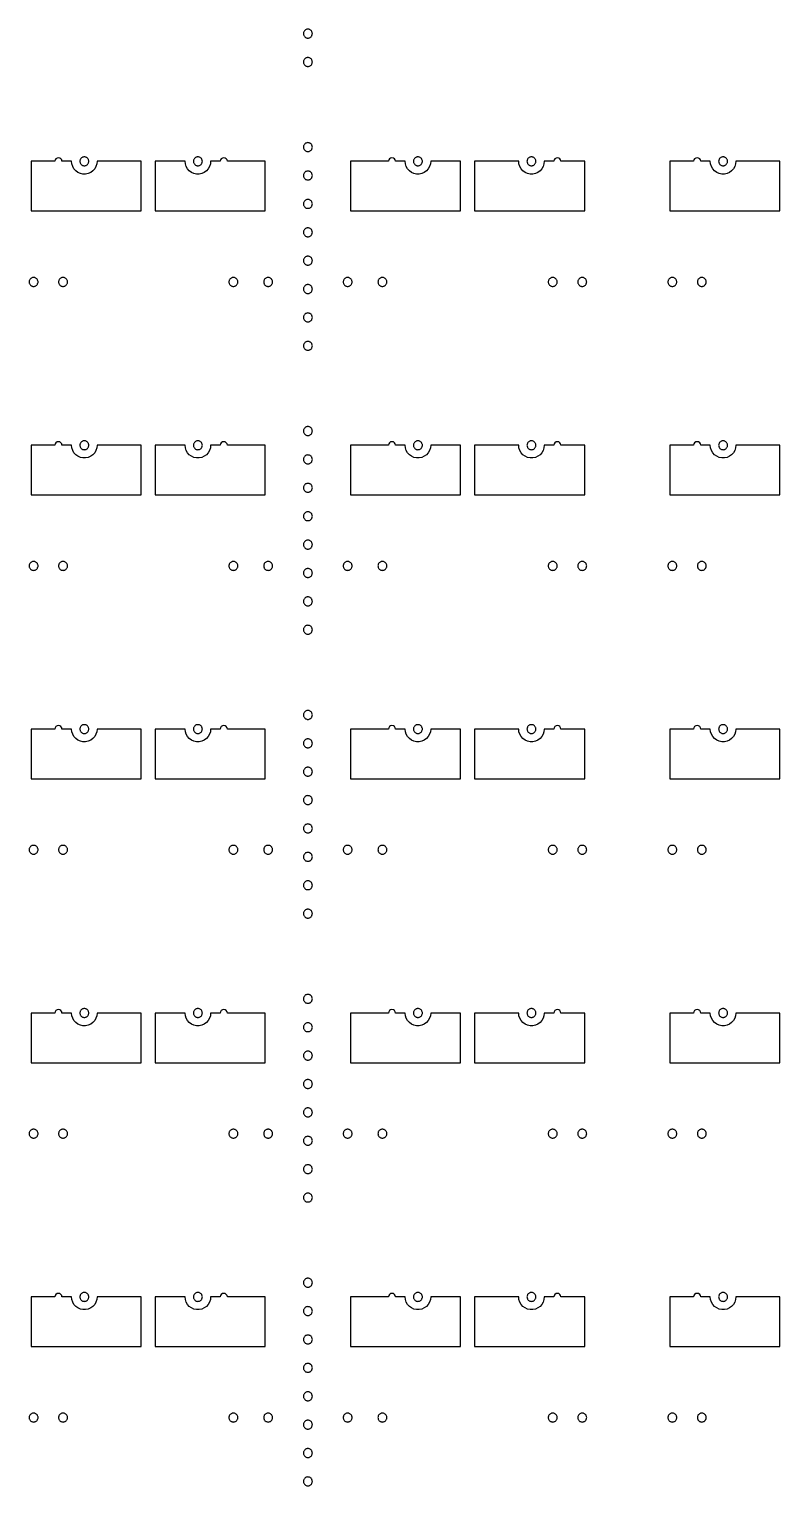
# Model space of a CAD drawing. Extents: x -100 to 100, y -100 to 100.
# Drawn here: x -31.65 to -18.98, y 0.64 to 25.22 of the extents above; entities that cross this region are included whole.
import ezdxf

# ---------------------------------------------------------------- set-up
doc = ezdxf.new("R2010")
doc.units = 0
doc.layers.add('C3', color=7, linetype='continuous')

# ---------------------------------------------------------------- blocks, each defined once
blk = doc.blocks.new('LDI_XFL94-0512-011_C3_B1')
at = {"layer": 'C3'}
for points in [[(-26.946, -53.338), (-26.956, -53.339), (-26.966, -53.341), (-26.975, -53.344), (-26.984, -53.348), (-26.992, -53.354), (-26.999, -53.36), (-27.006, -53.368), (-27.011, -53.376), (-27.015, -53.384), (-27.019, -53.394), (-27.02, -53.403), (-27.021, -53.413), (-27.02, -53.423), (-27.019, -53.433), (-27.015, -53.442), (-27.011, -53.451), (-27.006, -53.459), (-26.999, -53.466), (-26.992, -53.473), (-26.984, -53.478), (-26.975, -53.482), (-26.966, -53.486), (-26.956, -53.488), (-26.946, -53.488), (-26.936, -53.488), (-26.927, -53.486), (-26.917, -53.482), (-26.909, -53.478), (-26.9, -53.473), (-26.893, -53.466), (-26.887, -53.459), (-26.881, -53.451), (-26.877, -53.442), (-26.874, -53.433), (-26.872, -53.423), (-26.871, -53.413), (-26.872, -53.403), (-26.874, -53.394), (-26.877, -53.384), (-26.881, -53.376), (-26.887, -53.368), (-26.893, -53.36), (-26.9, -53.354), (-26.909, -53.348), (-26.917, -53.344), (-26.927, -53.341), (-26.936, -53.339), (-26.946, -53.338)], [(-30.719, -53.578), (-30.728, -53.578), (-30.738, -53.58), (-30.747, -53.583), (-30.756, -53.588), (-30.764, -53.593), (-30.772, -53.6), (-30.778, -53.607), (-30.784, -53.615), (-30.788, -53.624), (-30.791, -53.633), (-30.793, -53.643), (-30.794, -53.653), (-30.793, -53.662), (-30.791, -53.672), (-30.788, -53.681), (-30.784, -53.69), (-30.778, -53.698), (-30.772, -53.706), (-30.764, -53.712), (-30.756, -53.718), (-30.747, -53.722), (-30.738, -53.725), (-30.728, -53.727), (-30.719, -53.728), (-30.709, -53.727), (-30.699, -53.725), (-30.69, -53.722), (-30.681, -53.718), (-30.673, -53.712), (-30.666, -53.706), (-30.659, -53.698), (-30.654, -53.69), (-30.649, -53.681), (-30.646, -53.672), (-30.644, -53.662), (-30.644, -53.653), (-30.644, -53.643), (-30.646, -53.633), (-30.649, -53.624), (-30.654, -53.615), (-30.659, -53.607), (-30.666, -53.6), (-30.673, -53.593), (-30.681, -53.588), (-30.69, -53.583), (-30.699, -53.58), (-30.709, -53.578), (-30.719, -53.578)], [(-28.802, -53.578), (-28.812, -53.578), (-28.822, -53.58), (-28.831, -53.583), (-28.84, -53.588), (-28.848, -53.593), (-28.855, -53.6), (-28.862, -53.607), (-28.867, -53.615), (-28.872, -53.624), (-28.875, -53.633), (-28.877, -53.643), (-28.877, -53.653), (-28.877, -53.662), (-28.875, -53.672), (-28.872, -53.681), (-28.867, -53.69), (-28.862, -53.698), (-28.855, -53.706), (-28.848, -53.712), (-28.84, -53.718), (-28.831, -53.722), (-28.822, -53.725), (-28.812, -53.727), (-28.802, -53.728), (-28.793, -53.727), (-28.783, -53.725), (-28.774, -53.722), (-28.765, -53.718), (-28.757, -53.712), (-28.749, -53.706), (-28.743, -53.698), (-28.737, -53.69), (-28.733, -53.681), (-28.73, -53.672), (-28.728, -53.662), (-28.727, -53.653), (-28.728, -53.643), (-28.73, -53.633), (-28.733, -53.624), (-28.737, -53.615), (-28.743, -53.607), (-28.749, -53.6), (-28.757, -53.593), (-28.765, -53.588), (-28.774, -53.583), (-28.783, -53.58), (-28.793, -53.578), (-28.802, -53.578)], [(-25.09, -53.578), (-25.1, -53.578), (-25.109, -53.58), (-25.119, -53.583), (-25.127, -53.588), (-25.135, -53.593), (-25.143, -53.6), (-25.149, -53.607), (-25.155, -53.615), (-25.159, -53.624), (-25.162, -53.633), (-25.164, -53.643), (-25.165, -53.653), (-25.164, -53.662), (-25.162, -53.672), (-25.159, -53.681), (-25.155, -53.69), (-25.149, -53.698), (-25.143, -53.706), (-25.135, -53.712), (-25.127, -53.718), (-25.119, -53.722), (-25.109, -53.725), (-25.1, -53.727), (-25.09, -53.728), (-25.08, -53.727), (-25.07, -53.725), (-25.061, -53.722), (-25.052, -53.718), (-25.044, -53.712), (-25.037, -53.706), (-25.03, -53.698), (-25.025, -53.69), (-25.021, -53.681), (-25.017, -53.672), (-25.015, -53.662), (-25.015, -53.653), (-25.015, -53.643), (-25.017, -53.633), (-25.021, -53.624), (-25.025, -53.615), (-25.03, -53.607), (-25.037, -53.6), (-25.044, -53.593), (-25.052, -53.588), (-25.061, -53.583), (-25.07, -53.58), (-25.08, -53.578), (-25.09, -53.578)], [(-23.174, -53.578), (-23.183, -53.578), (-23.193, -53.58), (-23.202, -53.583), (-23.211, -53.588), (-23.219, -53.593), (-23.227, -53.6), (-23.233, -53.607), (-23.239, -53.615), (-23.243, -53.624), (-23.246, -53.633), (-23.248, -53.643), (-23.249, -53.653), (-23.248, -53.662), (-23.246, -53.672), (-23.243, -53.681), (-23.239, -53.69), (-23.233, -53.698), (-23.227, -53.706), (-23.219, -53.712), (-23.211, -53.718), (-23.202, -53.722), (-23.193, -53.725), (-23.183, -53.727), (-23.174, -53.728), (-23.164, -53.727), (-23.154, -53.725), (-23.145, -53.722), (-23.136, -53.718), (-23.128, -53.712), (-23.121, -53.706), (-23.114, -53.698), (-23.109, -53.69), (-23.104, -53.681), (-23.101, -53.672), (-23.099, -53.662), (-23.099, -53.653), (-23.099, -53.643), (-23.101, -53.633), (-23.104, -53.624), (-23.109, -53.615), (-23.114, -53.607), (-23.121, -53.6), (-23.128, -53.593), (-23.136, -53.588), (-23.145, -53.583), (-23.154, -53.58), (-23.164, -53.578), (-23.174, -53.578)], [(-19.94, -53.578), (-19.95, -53.578), (-19.96, -53.58), (-19.969, -53.583), (-19.978, -53.588), (-19.986, -53.593), (-19.993, -53.6), (-20, -53.607), (-20.005, -53.615), (-20.009, -53.624), (-20.013, -53.633), (-20.014, -53.643), (-20.015, -53.653), (-20.014, -53.662), (-20.013, -53.672), (-20.009, -53.681), (-20.005, -53.69), (-20, -53.698), (-19.993, -53.706), (-19.986, -53.712), (-19.978, -53.718), (-19.969, -53.722), (-19.96, -53.725), (-19.95, -53.727), (-19.94, -53.728), (-19.93, -53.727), (-19.921, -53.725), (-19.911, -53.722), (-19.903, -53.718), (-19.894, -53.712), (-19.887, -53.706), (-19.881, -53.698), (-19.875, -53.69), (-19.871, -53.681), (-19.868, -53.672), (-19.866, -53.662), (-19.865, -53.653), (-19.866, -53.643), (-19.868, -53.633), (-19.871, -53.624), (-19.875, -53.615), (-19.881, -53.607), (-19.887, -53.6), (-19.894, -53.593), (-19.903, -53.588), (-19.911, -53.583), (-19.921, -53.58), (-19.93, -53.578), (-19.94, -53.578)], [(-31.096, -53.653), (-31.1, -53.63), (-31.113, -53.61), (-31.133, -53.597), (-31.156, -53.593), (-31.179, -53.597), (-31.198, -53.61), (-31.211, -53.63), (-31.216, -53.653), (-31.617, -53.653), (-31.617, -54.491), (-29.76, -54.491), (-29.76, -53.653), (-30.503, -53.653), (-30.508, -53.698), (-30.522, -53.74), (-30.544, -53.779), (-30.574, -53.813), (-30.611, -53.839), (-30.652, -53.858), (-30.696, -53.867), (-30.741, -53.867), (-30.785, -53.858), (-30.826, -53.839), (-30.863, -53.813), (-30.893, -53.779), (-30.915, -53.74), (-30.929, -53.698), (-30.934, -53.653), (-31.096, -53.653)], [(-29.521, -54.491), (-27.665, -54.491), (-27.665, -53.653), (-28.305, -53.653), (-28.31, -53.63), (-28.323, -53.61), (-28.342, -53.597), (-28.365, -53.593), (-28.388, -53.597), (-28.408, -53.61), (-28.421, -53.63), (-28.425, -53.653), (-28.587, -53.653), (-28.592, -53.698), (-28.605, -53.74), (-28.628, -53.779), (-28.658, -53.813), (-28.695, -53.839), (-28.736, -53.858), (-28.78, -53.867), (-28.825, -53.867), (-28.869, -53.858), (-28.91, -53.839), (-28.947, -53.813), (-28.977, -53.779), (-28.999, -53.74), (-29.013, -53.698), (-29.018, -53.653), (-29.521, -53.653), (-29.521, -54.491)], [(-26.946, -53.817), (-26.956, -53.818), (-26.966, -53.82), (-26.975, -53.823), (-26.984, -53.827), (-26.992, -53.833), (-26.999, -53.839), (-27.006, -53.847), (-27.011, -53.855), (-27.015, -53.864), (-27.019, -53.873), (-27.02, -53.882), (-27.021, -53.892), (-27.02, -53.902), (-27.019, -53.912), (-27.015, -53.921), (-27.011, -53.93), (-27.006, -53.938), (-26.999, -53.945), (-26.992, -53.952), (-26.984, -53.957), (-26.975, -53.962), (-26.966, -53.965), (-26.956, -53.967), (-26.946, -53.967), (-26.936, -53.967), (-26.927, -53.965), (-26.917, -53.962), (-26.909, -53.957), (-26.9, -53.952), (-26.893, -53.945), (-26.887, -53.938), (-26.881, -53.93), (-26.877, -53.921), (-26.874, -53.912), (-26.872, -53.902), (-26.871, -53.892), (-26.872, -53.882), (-26.874, -53.873), (-26.877, -53.864), (-26.881, -53.855), (-26.887, -53.847), (-26.893, -53.839), (-26.9, -53.833), (-26.909, -53.827), (-26.917, -53.823), (-26.927, -53.82), (-26.936, -53.818), (-26.946, -53.817)], [(-24.371, -53.653), (-24.874, -53.653), (-24.879, -53.698), (-24.893, -53.74), (-24.915, -53.779), (-24.946, -53.813), (-24.982, -53.839), (-25.023, -53.858), (-25.067, -53.867), (-25.112, -53.867), (-25.156, -53.858), (-25.198, -53.839), (-25.234, -53.813), (-25.264, -53.779), (-25.287, -53.74), (-25.301, -53.698), (-25.305, -53.653), (-25.467, -53.653), (-25.472, -53.63), (-25.485, -53.61), (-25.504, -53.597), (-25.527, -53.593), (-25.55, -53.597), (-25.569, -53.61), (-25.582, -53.63), (-25.587, -53.653), (-26.228, -53.653), (-26.228, -54.491), (-24.371, -54.491), (-24.371, -53.653)], [(-22.958, -53.653), (-22.963, -53.698), (-22.977, -53.74), (-22.999, -53.779), (-23.029, -53.813), (-23.066, -53.839), (-23.107, -53.858), (-23.151, -53.867), (-23.196, -53.867), (-23.24, -53.858), (-23.281, -53.839), (-23.318, -53.813), (-23.348, -53.779), (-23.371, -53.74), (-23.385, -53.698), (-23.389, -53.653), (-24.132, -53.653), (-24.132, -54.491), (-22.275, -54.491), (-22.275, -53.653), (-22.677, -53.653), (-22.681, -53.63), (-22.694, -53.61), (-22.714, -53.597), (-22.737, -53.593), (-22.759, -53.597), (-22.779, -53.61), (-22.792, -53.63), (-22.796, -53.653), (-22.958, -53.653)], [(-20.317, -53.653), (-20.322, -53.63), (-20.335, -53.61), (-20.354, -53.597), (-20.377, -53.593), (-20.4, -53.597), (-20.42, -53.61), (-20.433, -53.63), (-20.437, -53.653), (-20.838, -53.653), (-20.838, -54.491), (-18.982, -54.491), (-18.982, -53.653), (-19.725, -53.653), (-19.729, -53.698), (-19.743, -53.74), (-19.766, -53.779), (-19.796, -53.813), (-19.832, -53.839), (-19.874, -53.858), (-19.918, -53.867), (-19.963, -53.867), (-20.007, -53.858), (-20.048, -53.839), (-20.084, -53.813), (-20.115, -53.779), (-20.137, -53.74), (-20.151, -53.698), (-20.156, -53.653), (-20.317, -53.653)], [(-26.946, -54.296), (-26.956, -54.297), (-26.966, -54.299), (-26.975, -54.302), (-26.984, -54.306), (-26.992, -54.312), (-26.999, -54.318), (-27.006, -54.326), (-27.011, -54.334), (-27.015, -54.343), (-27.019, -54.352), (-27.02, -54.361), (-27.021, -54.371), (-27.02, -54.381), (-27.019, -54.391), (-27.015, -54.4), (-27.011, -54.409), (-27.006, -54.417), (-26.999, -54.424), (-26.992, -54.431), (-26.984, -54.436), (-26.975, -54.441), (-26.966, -54.444), (-26.956, -54.446), (-26.946, -54.446), (-26.936, -54.446), (-26.927, -54.444), (-26.917, -54.441), (-26.909, -54.436), (-26.9, -54.431), (-26.893, -54.424), (-26.887, -54.417), (-26.881, -54.409), (-26.877, -54.4), (-26.874, -54.391), (-26.872, -54.381), (-26.871, -54.371), (-26.872, -54.361), (-26.874, -54.352), (-26.877, -54.343), (-26.881, -54.334), (-26.887, -54.326), (-26.893, -54.318), (-26.9, -54.312), (-26.909, -54.306), (-26.917, -54.302), (-26.927, -54.299), (-26.936, -54.297), (-26.946, -54.296)], [(-26.946, -54.775), (-26.956, -54.776), (-26.966, -54.778), (-26.975, -54.781), (-26.984, -54.785), (-26.992, -54.791), (-26.999, -54.797), (-27.006, -54.805), (-27.011, -54.813), (-27.015, -54.822), (-27.019, -54.831), (-27.02, -54.841), (-27.021, -54.85), (-27.02, -54.86), (-27.019, -54.87), (-27.015, -54.879), (-27.011, -54.888), (-27.006, -54.896), (-26.999, -54.903), (-26.992, -54.91), (-26.984, -54.915), (-26.975, -54.92), (-26.966, -54.923), (-26.956, -54.925), (-26.946, -54.925), (-26.936, -54.925), (-26.927, -54.923), (-26.917, -54.92), (-26.909, -54.915), (-26.9, -54.91), (-26.893, -54.903), (-26.887, -54.896), (-26.881, -54.888), (-26.877, -54.879), (-26.874, -54.87), (-26.872, -54.86), (-26.871, -54.85), (-26.872, -54.841), (-26.874, -54.831), (-26.877, -54.822), (-26.881, -54.813), (-26.887, -54.805), (-26.893, -54.797), (-26.9, -54.791), (-26.909, -54.785), (-26.917, -54.781), (-26.927, -54.778), (-26.936, -54.776), (-26.946, -54.775)], [(-26.946, -55.254), (-26.956, -55.255), (-26.966, -55.257), (-26.975, -55.26), (-26.984, -55.264), (-26.992, -55.27), (-26.999, -55.276), (-27.006, -55.284), (-27.011, -55.292), (-27.015, -55.301), (-27.019, -55.31), (-27.02, -55.32), (-27.021, -55.329), (-27.02, -55.339), (-27.019, -55.349), (-27.015, -55.358), (-27.011, -55.367), (-27.006, -55.375), (-26.999, -55.382), (-26.992, -55.389), (-26.984, -55.394), (-26.975, -55.399), (-26.966, -55.402), (-26.956, -55.404), (-26.946, -55.404), (-26.936, -55.404), (-26.927, -55.402), (-26.917, -55.399), (-26.909, -55.394), (-26.9, -55.389), (-26.893, -55.382), (-26.887, -55.375), (-26.881, -55.367), (-26.877, -55.358), (-26.874, -55.349), (-26.872, -55.339), (-26.871, -55.329), (-26.872, -55.32), (-26.874, -55.31), (-26.877, -55.301), (-26.881, -55.292), (-26.887, -55.284), (-26.893, -55.276), (-26.9, -55.27), (-26.909, -55.264), (-26.917, -55.26), (-26.927, -55.257), (-26.936, -55.255), (-26.946, -55.254)], [(-31.575, -55.614), (-31.585, -55.614), (-31.594, -55.616), (-31.604, -55.619), (-31.612, -55.624), (-31.621, -55.629), (-31.628, -55.636), (-31.634, -55.643), (-31.64, -55.651), (-31.644, -55.66), (-31.647, -55.669), (-31.649, -55.679), (-31.65, -55.689), (-31.649, -55.698), (-31.647, -55.708), (-31.644, -55.717), (-31.64, -55.726), (-31.634, -55.734), (-31.628, -55.742), (-31.621, -55.748), (-31.612, -55.754), (-31.604, -55.758), (-31.594, -55.761), (-31.585, -55.763), (-31.575, -55.764), (-31.565, -55.763), (-31.555, -55.761), (-31.546, -55.758), (-31.537, -55.754), (-31.529, -55.748), (-31.522, -55.742), (-31.515, -55.734), (-31.51, -55.726), (-31.506, -55.717), (-31.502, -55.708), (-31.5, -55.698), (-31.5, -55.689), (-31.5, -55.679), (-31.502, -55.669), (-31.506, -55.66), (-31.51, -55.651), (-31.515, -55.643), (-31.522, -55.636), (-31.529, -55.629), (-31.537, -55.624), (-31.546, -55.619), (-31.555, -55.616), (-31.565, -55.614), (-31.575, -55.614)], [(-31.078, -55.614), (-31.088, -55.614), (-31.097, -55.616), (-31.107, -55.619), (-31.115, -55.624), (-31.124, -55.629), (-31.131, -55.636), (-31.137, -55.643), (-31.143, -55.651), (-31.147, -55.66), (-31.15, -55.669), (-31.152, -55.679), (-31.153, -55.689), (-31.152, -55.698), (-31.15, -55.708), (-31.147, -55.717), (-31.143, -55.726), (-31.137, -55.734), (-31.131, -55.742), (-31.124, -55.748), (-31.115, -55.754), (-31.107, -55.758), (-31.097, -55.761), (-31.088, -55.763), (-31.078, -55.764), (-31.068, -55.763), (-31.058, -55.761), (-31.049, -55.758), (-31.04, -55.754), (-31.032, -55.748), (-31.025, -55.742), (-31.018, -55.734), (-31.013, -55.726), (-31.009, -55.717), (-31.005, -55.708), (-31.003, -55.698), (-31.003, -55.689), (-31.003, -55.679), (-31.005, -55.669), (-31.009, -55.66), (-31.013, -55.651), (-31.018, -55.643), (-31.025, -55.636), (-31.032, -55.629), (-31.04, -55.624), (-31.049, -55.619), (-31.058, -55.616), (-31.068, -55.614), (-31.078, -55.614)], [(-28.204, -55.614), (-28.213, -55.614), (-28.223, -55.616), (-28.232, -55.619), (-28.241, -55.624), (-28.249, -55.629), (-28.257, -55.636), (-28.263, -55.643), (-28.269, -55.651), (-28.273, -55.66), (-28.276, -55.669), (-28.278, -55.679), (-28.279, -55.689), (-28.278, -55.698), (-28.276, -55.708), (-28.273, -55.717), (-28.269, -55.726), (-28.263, -55.734), (-28.257, -55.742), (-28.249, -55.748), (-28.241, -55.754), (-28.232, -55.758), (-28.223, -55.761), (-28.213, -55.763), (-28.204, -55.764), (-28.194, -55.763), (-28.184, -55.761), (-28.175, -55.758), (-28.166, -55.754), (-28.158, -55.748), (-28.151, -55.742), (-28.144, -55.734), (-28.139, -55.726), (-28.134, -55.717), (-28.131, -55.708), (-28.129, -55.698), (-28.129, -55.689), (-28.129, -55.679), (-28.131, -55.669), (-28.134, -55.66), (-28.139, -55.651), (-28.144, -55.643), (-28.151, -55.636), (-28.158, -55.629), (-28.166, -55.624), (-28.175, -55.619), (-28.184, -55.616), (-28.194, -55.614), (-28.204, -55.614)], [(-27.617, -55.614), (-27.627, -55.614), (-27.636, -55.616), (-27.645, -55.619), (-27.654, -55.624), (-27.662, -55.629), (-27.67, -55.636), (-27.676, -55.643), (-27.682, -55.651), (-27.686, -55.66), (-27.689, -55.669), (-27.691, -55.679), (-27.692, -55.689), (-27.691, -55.698), (-27.689, -55.708), (-27.686, -55.717), (-27.682, -55.726), (-27.676, -55.734), (-27.67, -55.742), (-27.662, -55.748), (-27.654, -55.754), (-27.645, -55.758), (-27.636, -55.761), (-27.627, -55.763), (-27.617, -55.764), (-27.607, -55.763), (-27.597, -55.761), (-27.588, -55.758), (-27.579, -55.754), (-27.571, -55.748), (-27.564, -55.742), (-27.557, -55.734), (-27.552, -55.726), (-27.547, -55.717), (-27.544, -55.708), (-27.542, -55.698), (-27.542, -55.689), (-27.542, -55.679), (-27.544, -55.669), (-27.547, -55.66), (-27.552, -55.651), (-27.557, -55.643), (-27.564, -55.636), (-27.571, -55.629), (-27.579, -55.624), (-27.588, -55.619), (-27.597, -55.616), (-27.607, -55.614), (-27.617, -55.614)], [(-26.946, -55.733), (-26.956, -55.734), (-26.966, -55.736), (-26.975, -55.739), (-26.984, -55.743), (-26.992, -55.749), (-26.999, -55.755), (-27.006, -55.763), (-27.011, -55.771), (-27.015, -55.78), (-27.019, -55.789), (-27.02, -55.799), (-27.021, -55.808), (-27.02, -55.818), (-27.019, -55.828), (-27.015, -55.837), (-27.011, -55.846), (-27.006, -55.854), (-26.999, -55.861), (-26.992, -55.868), (-26.984, -55.873), (-26.975, -55.878), (-26.966, -55.881), (-26.956, -55.883), (-26.946, -55.883), (-26.936, -55.883), (-26.927, -55.881), (-26.917, -55.878), (-26.909, -55.873), (-26.9, -55.868), (-26.893, -55.861), (-26.887, -55.854), (-26.881, -55.846), (-26.877, -55.837), (-26.874, -55.828), (-26.872, -55.818), (-26.871, -55.808), (-26.872, -55.799), (-26.874, -55.789), (-26.877, -55.78), (-26.881, -55.771), (-26.887, -55.763), (-26.893, -55.755), (-26.9, -55.749), (-26.909, -55.743), (-26.917, -55.739), (-26.927, -55.736), (-26.936, -55.734), (-26.946, -55.733)], [(-26.275, -55.614), (-26.285, -55.614), (-26.295, -55.616), (-26.304, -55.619), (-26.313, -55.624), (-26.321, -55.629), (-26.328, -55.636), (-26.335, -55.643), (-26.34, -55.651), (-26.345, -55.66), (-26.348, -55.669), (-26.35, -55.679), (-26.35, -55.689), (-26.35, -55.698), (-26.348, -55.708), (-26.345, -55.717), (-26.34, -55.726), (-26.335, -55.734), (-26.328, -55.742), (-26.321, -55.748), (-26.313, -55.754), (-26.304, -55.758), (-26.295, -55.761), (-26.285, -55.763), (-26.275, -55.764), (-26.266, -55.763), (-26.256, -55.761), (-26.247, -55.758), (-26.238, -55.754), (-26.23, -55.748), (-26.222, -55.742), (-26.216, -55.734), (-26.21, -55.726), (-26.206, -55.717), (-26.203, -55.708), (-26.201, -55.698), (-26.2, -55.689), (-26.201, -55.679), (-26.203, -55.669), (-26.206, -55.66), (-26.21, -55.651), (-26.216, -55.643), (-26.222, -55.636), (-26.23, -55.629), (-26.238, -55.624), (-26.247, -55.619), (-26.256, -55.616), (-26.266, -55.614), (-26.275, -55.614)], [(-25.689, -55.614), (-25.698, -55.614), (-25.708, -55.616), (-25.717, -55.619), (-25.726, -55.624), (-25.734, -55.629), (-25.742, -55.636), (-25.748, -55.643), (-25.754, -55.651), (-25.758, -55.66), (-25.761, -55.669), (-25.763, -55.679), (-25.764, -55.689), (-25.763, -55.698), (-25.761, -55.708), (-25.758, -55.717), (-25.754, -55.726), (-25.748, -55.734), (-25.742, -55.742), (-25.734, -55.748), (-25.726, -55.754), (-25.717, -55.758), (-25.708, -55.761), (-25.698, -55.763), (-25.689, -55.764), (-25.679, -55.763), (-25.669, -55.761), (-25.66, -55.758), (-25.651, -55.754), (-25.643, -55.748), (-25.636, -55.742), (-25.629, -55.734), (-25.624, -55.726), (-25.619, -55.717), (-25.616, -55.708), (-25.614, -55.698), (-25.614, -55.689), (-25.614, -55.679), (-25.616, -55.669), (-25.619, -55.66), (-25.624, -55.651), (-25.629, -55.643), (-25.636, -55.636), (-25.643, -55.629), (-25.651, -55.624), (-25.66, -55.619), (-25.669, -55.616), (-25.679, -55.614), (-25.689, -55.614)], [(-22.814, -55.614), (-22.824, -55.614), (-22.834, -55.616), (-22.843, -55.619), (-22.852, -55.624), (-22.86, -55.629), (-22.867, -55.636), (-22.874, -55.643), (-22.879, -55.651), (-22.884, -55.66), (-22.887, -55.669), (-22.889, -55.679), (-22.889, -55.689), (-22.889, -55.698), (-22.887, -55.708), (-22.884, -55.717), (-22.879, -55.726), (-22.874, -55.734), (-22.867, -55.742), (-22.86, -55.748), (-22.852, -55.754), (-22.843, -55.758), (-22.834, -55.761), (-22.824, -55.763), (-22.814, -55.764), (-22.805, -55.763), (-22.795, -55.761), (-22.786, -55.758), (-22.777, -55.754), (-22.769, -55.748), (-22.761, -55.742), (-22.755, -55.734), (-22.749, -55.726), (-22.745, -55.717), (-22.742, -55.708), (-22.74, -55.698), (-22.739, -55.689), (-22.74, -55.679), (-22.742, -55.669), (-22.745, -55.66), (-22.749, -55.651), (-22.755, -55.643), (-22.761, -55.636), (-22.769, -55.629), (-22.777, -55.624), (-22.786, -55.619), (-22.795, -55.616), (-22.805, -55.614), (-22.814, -55.614)], [(-22.317, -55.614), (-22.327, -55.614), (-22.337, -55.616), (-22.346, -55.619), (-22.355, -55.624), (-22.363, -55.629), (-22.37, -55.636), (-22.377, -55.643), (-22.382, -55.651), (-22.387, -55.66), (-22.39, -55.669), (-22.392, -55.679), (-22.392, -55.689), (-22.392, -55.698), (-22.39, -55.708), (-22.387, -55.717), (-22.382, -55.726), (-22.377, -55.734), (-22.37, -55.742), (-22.363, -55.748), (-22.355, -55.754), (-22.346, -55.758), (-22.337, -55.761), (-22.327, -55.763), (-22.317, -55.764), (-22.308, -55.763), (-22.298, -55.761), (-22.289, -55.758), (-22.28, -55.754), (-22.272, -55.748), (-22.264, -55.742), (-22.258, -55.734), (-22.252, -55.726), (-22.248, -55.717), (-22.245, -55.708), (-22.243, -55.698), (-22.242, -55.689), (-22.243, -55.679), (-22.245, -55.669), (-22.248, -55.66), (-22.252, -55.651), (-22.258, -55.643), (-22.264, -55.636), (-22.272, -55.629), (-22.28, -55.624), (-22.289, -55.619), (-22.298, -55.616), (-22.308, -55.614), (-22.317, -55.614)], [(-20.796, -55.614), (-20.806, -55.614), (-20.816, -55.616), (-20.825, -55.619), (-20.834, -55.624), (-20.842, -55.629), (-20.849, -55.636), (-20.856, -55.643), (-20.861, -55.651), (-20.866, -55.66), (-20.869, -55.669), (-20.871, -55.679), (-20.871, -55.689), (-20.871, -55.698), (-20.869, -55.708), (-20.866, -55.717), (-20.861, -55.726), (-20.856, -55.734), (-20.849, -55.742), (-20.842, -55.748), (-20.834, -55.754), (-20.825, -55.758), (-20.816, -55.761), (-20.806, -55.763), (-20.796, -55.764), (-20.787, -55.763), (-20.777, -55.761), (-20.768, -55.758), (-20.759, -55.754), (-20.751, -55.748), (-20.743, -55.742), (-20.737, -55.734), (-20.731, -55.726), (-20.727, -55.717), (-20.724, -55.708), (-20.722, -55.698), (-20.721, -55.689), (-20.722, -55.679), (-20.724, -55.669), (-20.727, -55.66), (-20.731, -55.651), (-20.737, -55.643), (-20.743, -55.636), (-20.751, -55.629), (-20.759, -55.624), (-20.768, -55.619), (-20.777, -55.616), (-20.787, -55.614), (-20.796, -55.614)], [(-20.299, -55.614), (-20.309, -55.614), (-20.319, -55.616), (-20.328, -55.619), (-20.337, -55.624), (-20.345, -55.629), (-20.352, -55.636), (-20.359, -55.643), (-20.364, -55.651), (-20.369, -55.66), (-20.372, -55.669), (-20.374, -55.679), (-20.374, -55.689), (-20.374, -55.698), (-20.372, -55.708), (-20.369, -55.717), (-20.364, -55.726), (-20.359, -55.734), (-20.352, -55.742), (-20.345, -55.748), (-20.337, -55.754), (-20.328, -55.758), (-20.319, -55.761), (-20.309, -55.763), (-20.299, -55.764), (-20.29, -55.763), (-20.28, -55.761), (-20.271, -55.758), (-20.262, -55.754), (-20.254, -55.748), (-20.246, -55.742), (-20.24, -55.734), (-20.234, -55.726), (-20.23, -55.717), (-20.227, -55.708), (-20.225, -55.698), (-20.224, -55.689), (-20.225, -55.679), (-20.227, -55.669), (-20.23, -55.66), (-20.234, -55.651), (-20.24, -55.643), (-20.246, -55.636), (-20.254, -55.629), (-20.262, -55.624), (-20.271, -55.619), (-20.28, -55.616), (-20.29, -55.614), (-20.299, -55.614)], [(-26.946, -56.212), (-26.956, -56.213), (-26.966, -56.215), (-26.975, -56.218), (-26.984, -56.222), (-26.992, -56.228), (-26.999, -56.234), (-27.006, -56.242), (-27.011, -56.25), (-27.015, -56.259), (-27.019, -56.268), (-27.02, -56.278), (-27.021, -56.287), (-27.02, -56.297), (-27.019, -56.307), (-27.015, -56.316), (-27.011, -56.325), (-27.006, -56.333), (-26.999, -56.34), (-26.992, -56.347), (-26.984, -56.352), (-26.975, -56.357), (-26.966, -56.36), (-26.956, -56.362), (-26.946, -56.362), (-26.936, -56.362), (-26.927, -56.36), (-26.917, -56.357), (-26.909, -56.352), (-26.9, -56.347), (-26.893, -56.34), (-26.887, -56.333), (-26.881, -56.325), (-26.877, -56.316), (-26.874, -56.307), (-26.872, -56.297), (-26.871, -56.287), (-26.872, -56.278), (-26.874, -56.268), (-26.877, -56.259), (-26.881, -56.25), (-26.887, -56.242), (-26.893, -56.234), (-26.9, -56.228), (-26.909, -56.222), (-26.917, -56.218), (-26.927, -56.215), (-26.936, -56.213), (-26.946, -56.212)], [(-26.946, -56.691), (-26.956, -56.692), (-26.966, -56.694), (-26.975, -56.697), (-26.984, -56.702), (-26.992, -56.707), (-26.999, -56.713), (-27.006, -56.721), (-27.011, -56.729), (-27.015, -56.738), (-27.019, -56.747), (-27.02, -56.757), (-27.021, -56.766), (-27.02, -56.776), (-27.019, -56.786), (-27.015, -56.795), (-27.011, -56.804), (-27.006, -56.812), (-26.999, -56.82), (-26.992, -56.826), (-26.984, -56.831), (-26.975, -56.836), (-26.966, -56.839), (-26.956, -56.841), (-26.946, -56.841), (-26.936, -56.841), (-26.927, -56.839), (-26.917, -56.836), (-26.909, -56.831), (-26.9, -56.826), (-26.893, -56.82), (-26.887, -56.812), (-26.881, -56.804), (-26.877, -56.795), (-26.874, -56.786), (-26.872, -56.776), (-26.871, -56.766), (-26.872, -56.757), (-26.874, -56.747), (-26.877, -56.738), (-26.881, -56.729), (-26.887, -56.721), (-26.893, -56.713), (-26.9, -56.707), (-26.909, -56.702), (-26.917, -56.697), (-26.927, -56.694), (-26.936, -56.692), (-26.946, -56.691)]]:
    blk.add_lwpolyline(points, close=True, dxfattribs=at)

msp = doc.modelspace()

# ---------------------------------------------------------------- block references
at = {"layer": 'C3'}
for p in [(0, 81.437), (0, 76.647), (0, 71.856), (0, 67.066), (0, 62.275), (0, 57.485)]:
    msp.add_blockref('LDI_XFL94-0512-011_C3_B1', p, dxfattribs=at)

doc.saveas('drawing.dxf')
